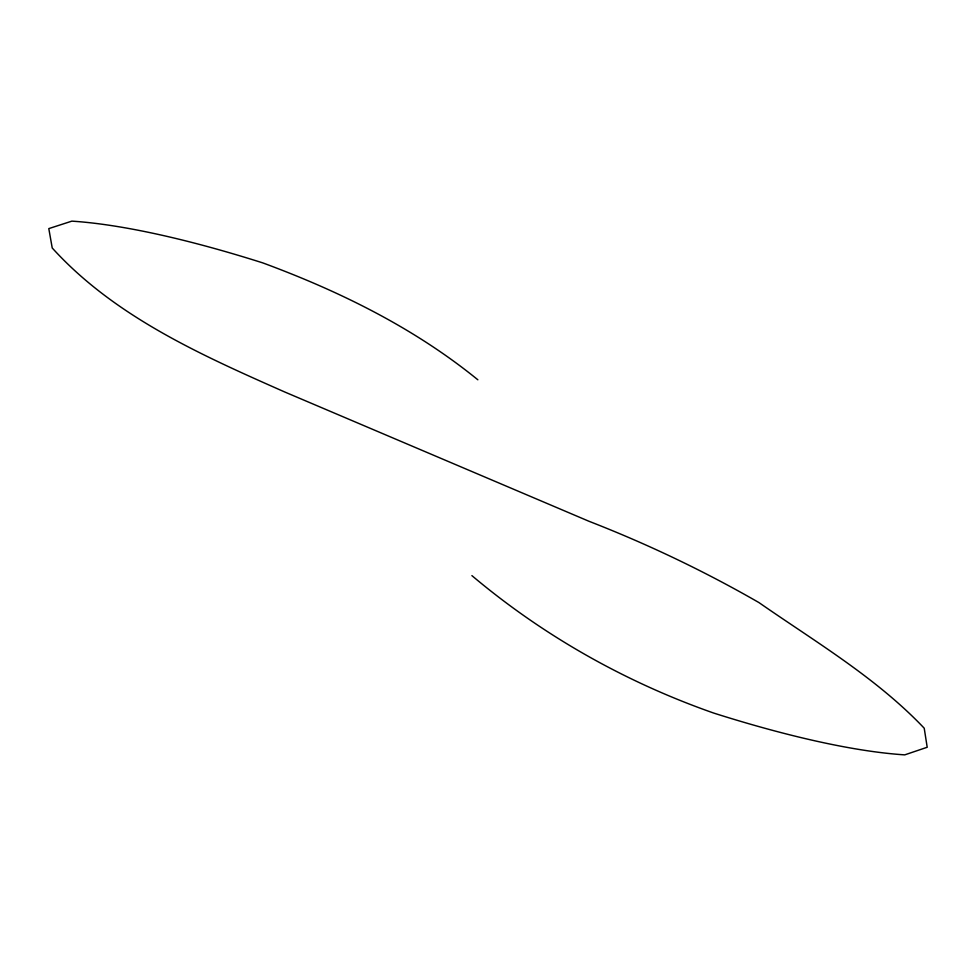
<?xml version="1.0" encoding="UTF-8"?>
<svg xmlns="http://www.w3.org/2000/svg" width="976" height="976" viewBox="0 0 976 976"><rect width="100%" height="100%" fill="white"/><g stroke="black" fill="none" stroke-linecap="round" stroke-linejoin="round"><path stroke-width="1.46" d="M477.862 379.798C414.08 327.887 339.575 291.238 262.764 262.886A446.642 98.954 23.5 0 0 71.858 221.137L48.8 228.604L52.228 247.989C114.57 316.675 201.459 355.154 284.76 391.998L589.053 521.306C647.674 544.108 704.465 571.228 758.974 602.595C815.704 642.037 876.302 677.771 924.223 728.218L927.2 747.262L904.752 754.863A446.642 98.954 23.5 0 1 713.846 713.114C625.616 682.2 543.437 635.876 471.896 575.62"/></g></svg>
